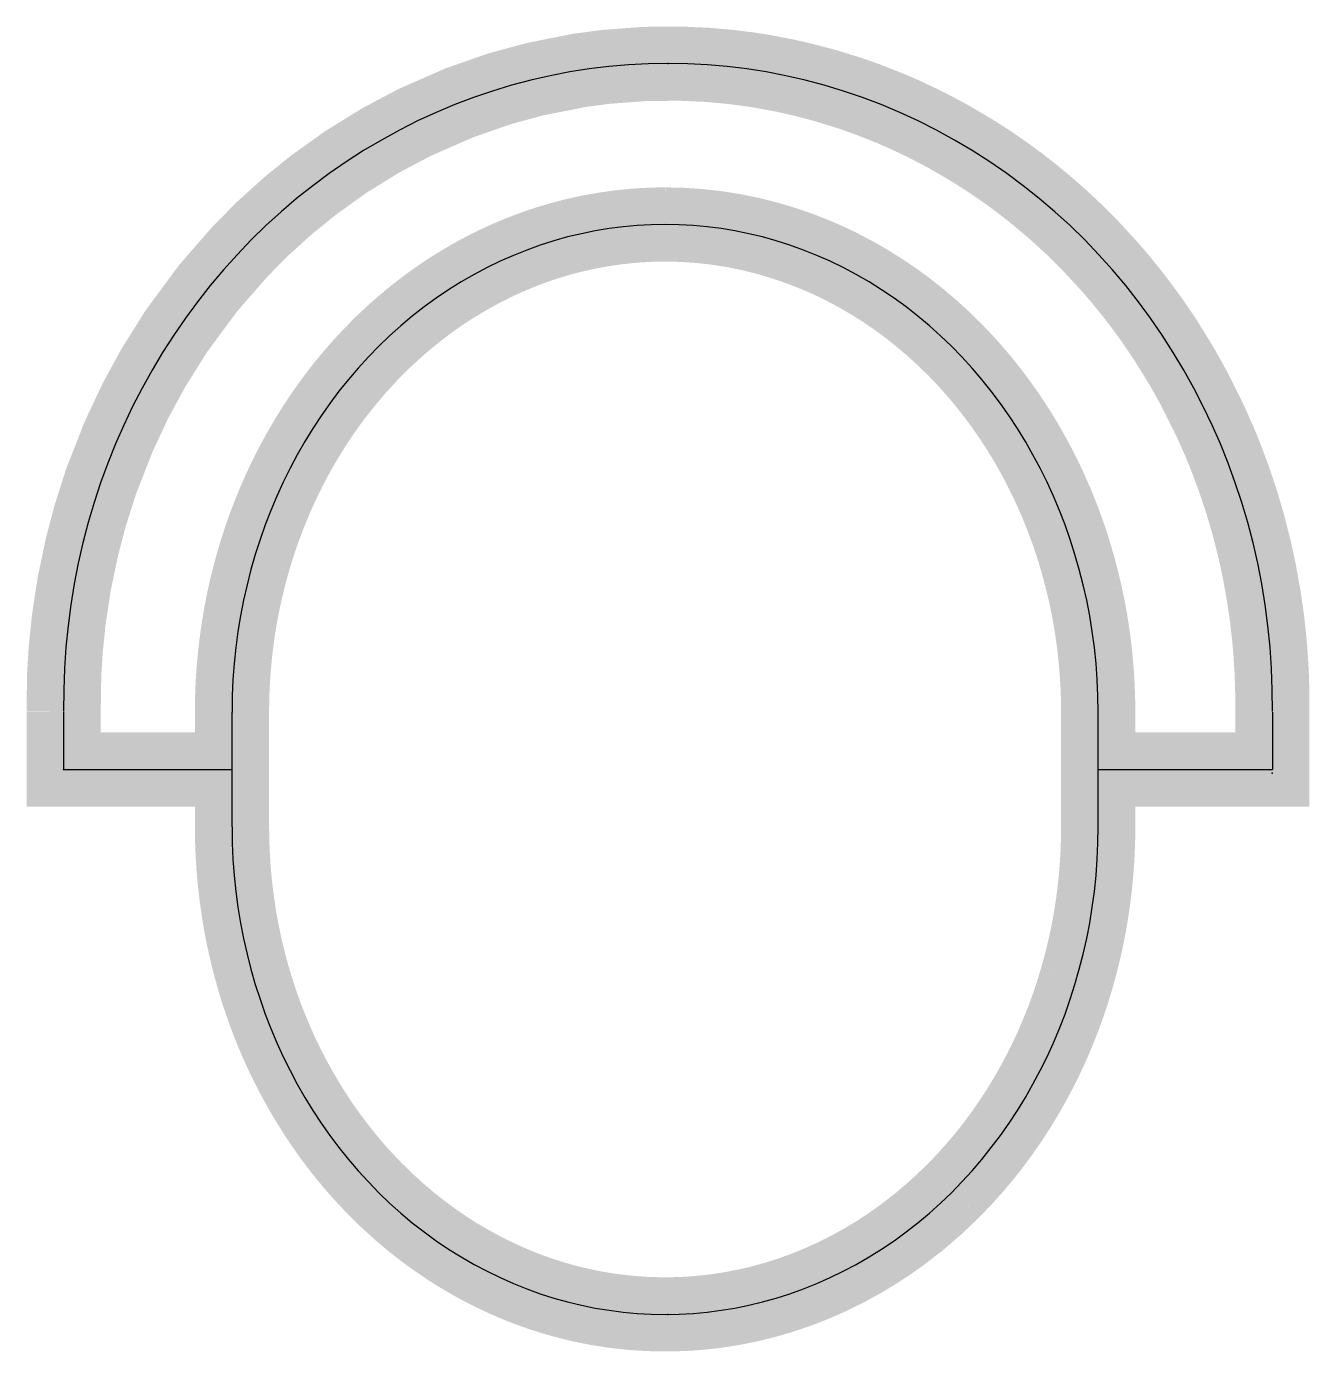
# Model space of a CAD drawing. Extents: x -173 to 173, y -179 to 179.
import ezdxf
from ezdxf.enums import TextEntityAlignment as Align

# ---------------------------------------------------------------- set-up
doc = ezdxf.new("R2010")
doc.units = 0
doc.header["$LTSCALE"] = 1000
doc.header["$MEASUREMENT"] = 0
doc.layers.add('EQUIP-安防', color=3, linetype='Continuous')
doc.styles.add('_TEL_DIM', font='SIMPLEX', dxfattribs={"width": 0.8, "height": 3.5, "bigfont": 'HZTXT'})

# ---------------------------------------------------------------- blocks, each defined once
blk = doc.blocks.new('$equip$00002496')
at = {"layer": 'EQUIP-安防', "color": 3}
for p, q in [((-0.32576, -0.01246), (-0.32576, -0.04339)), ((-0.23499, -0.07433), (-0.23499, -0.01246)), ((0.2319, -0.07433), (0.2319, -0.01246)), ((0.32576, -0.01246), (0.32576, -0.04339)), ((-0.32576, -0.04339), (-0.23499, -0.04339)), ((0.2319, -0.04339), (0.32576, -0.04343))]:
    blk.add_line(p, q, dxfattribs=at)
at = {"layer": 'EQUIP-安防', "color": 3, "const_width": 0.04}
for points in [[(-0.32576, -0.0121), (-0.32545, 0.00786), (-0.32464, 0.02099), (-0.32304, 0.03683), (-0.32008, 0.05641), (-0.31588, 0.07655), (-0.31142, 0.09346), (-0.30532, 0.11251), (-0.2961, 0.13604), (-0.28705, 0.15532), (-0.2776, 0.17273), (-0.26501, 0.19283), (-0.24807, 0.21581), (-0.23072, 0.23575), (-0.21834, 0.24823), (-0.20486, 0.26044), (-0.19118, 0.27153), (-0.1736, 0.28412), (-0.1548, 0.29575), (-0.13665, 0.30536), (-0.11255, 0.31594), (-0.09099, 0.32346), (-0.07186, 0.32869), (-0.04765, 0.33348), (-0.03344, 0.33536), (-0.01254, 0.33693), (0.00628, 0.33712), (0.02112, 0.33646), (0.03365, 0.33534), (0.04428, 0.33399), (0.05145, 0.33286), (0.06296, 0.33068), (0.07296, 0.32842), (0.08477, 0.3253), (0.09841, 0.32107), (0.10739, 0.3179), (0.11892, 0.31338), (0.12736, 0.30973), (0.13851, 0.30445), (0.15, 0.29844), (0.16386, 0.29036), (0.17338, 0.28426), (0.18254, 0.27794), (0.18972, 0.27265), (0.19619, 0.2676), (0.20328, 0.26177), (0.21081, 0.25521), (0.2178, 0.24875), (0.22815, 0.23845), (0.23842, 0.22728), (0.24343, 0.22145), (0.24968, 0.21379), (0.25474, 0.20723), (0.2612, 0.19836), (0.26803, 0.18828), (0.27701, 0.17375), (0.2838, 0.16158), (0.29187, 0.14543), (0.29698, 0.134), (0.30027, 0.126), (0.30469, 0.11427), (0.30928, 0.10058), (0.31294, 0.08808), (0.31614, 0.07548), (0.31866, 0.06388), (0.32116, 0.05004), (0.32288, 0.0381), (0.32406, 0.02762), (0.32486, 0.01811), (0.32541, 0.00859), (0.32571, -0.00049), (0.32578, -0.00785), (0.32576, -0.01597)], [(-0.32576, -0.01199), (-0.32576, -0.04339), (-0.26557, -0.04339)], [(0.2319, -0.04343), (0.32576, -0.04343), (0.32577, -0.01255)]]:
    blk.add_lwpolyline(points, dxfattribs=at)
blk.add_lwpolyline([(-0.23499, -0.04339), (-0.23499, -0.07433, 0.018296), (-0.2342, -0.09596, 0.020571), (-0.23143, -0.12003, 0.016157), (-0.22792, -0.13854, 0.016938), (-0.223, -0.15749, 0.013296), (-0.21833, -0.17186, 0.017744), (-0.21098, -0.19044, 0.018102), (-0.20238, -0.20832, 0.023336), (-0.18967, -0.22997, 0.020442), (-0.17742, -0.24717, 0.019898), (-0.1644, -0.26266, 0.029375), (-0.14391, -0.28265, 0.020467), (-0.12888, -0.29464, 0.019947), (-0.11363, -0.3049, 0.02634), (-0.09301, -0.31617, 0.022765), (-0.07478, -0.32392, 0.022064), (-0.05684, -0.32971, 0.017561), (-0.04246, -0.33312, 0.018849), (-0.02688, -0.33563, 0.026674), (-0.00481, -0.33716, 0.024065), (0.01513, -0.33652, 0.017492), (0.02959, -0.33484, 0.02218), (0.04784, -0.33124, 0.016706), (0.06151, -0.32742, 0.021772), (0.07907, -0.32102, 0.033748), (0.10572, -0.3078, 0.027307), (0.12667, -0.29399, 0.037487), (0.15355, -0.27079, 0.023669), (0.16971, -0.25296, 0.024636), (0.18461, -0.23295, 0.022056), (0.19708, -0.21243, 0.019355), (0.20634, -0.19392, 0.016885), (0.21373, -0.17601, 0.019662), (0.22056, -0.15524, 0.017314), (0.22554, -0.13529, 0.017657), (0.22902, -0.11549, 0.016334), (0.23112, -0.0958, 0.018628), (0.2319, -0.07433, -0.000473), (0.2319, -0.05279, 0.000473), (0.2319, -0.03245, -0.000473), (0.2319, -0.01245, 0.019349), (0.23106, 0.00986, 0.017701), (0.22867, 0.03113, 0.017609), (0.22504, 0.05081, 0.019734), (0.2191, 0.07338, 0.015457), (0.21364, 0.08944, 0.016381), (0.20644, 0.10692, 0.018896), (0.19747, 0.12493, 0.014609), (0.1893, 0.13892, 0.018347), (0.1788, 0.15444, 0.018027), (0.16709, 0.1693, 0.019185), (0.15452, 0.18303, 0.02609), (0.13552, 0.20032, 0.027268), (0.1155, 0.21498, 0.02826), (0.09302, 0.22786, 0.01768), (0.07948, 0.23406, 0.029838), (0.05467, 0.24266, 0.036888), (0.02498, 0.2487, 0.031327), (-0.00154, 0.2504, 0.021523), (-0.01877, 0.24968, 0.027816), (-0.04232, 0.24636, 0.027819), (-0.0645, 0.24066, 0.017928), (-0.07963, 0.23526, 0.026287), (-0.09992, 0.22592, 0.021193), (-0.11706, 0.21596, 0.017157), (-0.12948, 0.20741, 0.024162), (-0.1477, 0.1925, 0.028789), (-0.16704, 0.17292, 0.018477), (-0.17946, 0.15772, 0.021383), (-0.19166, 0.14009, 0.017608), (-0.20163, 0.12295, 0.01682), (-0.20937, 0.10726, 0.019066), (-0.21777, 0.08663, 0.016635), (-0.22335, 0.06949, 0.011999), (-0.22713, 0.05519, 0.019213), (-0.23129, 0.03417, 0.012912), (-0.2334, 0.01813, 0.016735), (-0.23475, -0.00058, 0.009175), (-0.23499, -0.01246, 0.000862), (-0.23499, -0.04339), (-0.29614, -0.04339, 56.791434)], format="xyb", dxfattribs=at)
at = {"layer": 'EQUIP-安防', "color": 3}
for centre, major_axis, ratio, start_param, end_param in [((0, -0.00785), (0, 0.34504), 0.944189, 4.700094, 7.866276), ((-0.00154, -0.01246), (0, 0.26285), 0.88811, 4.712389, 7.853982), ((-0.00154, -0.07433), (0, -0.26285), 0.88811, 4.712389, 7.853982)]:
    blk.add_ellipse(centre, major_axis=major_axis, ratio=ratio, start_param=start_param, end_param=end_param, dxfattribs=at)
for p in [(0, 0.33719), (-0.32576, -0.04339), (0.32567, -0.04537), (0, -0.33718)]:
    blk.add_point(p, dxfattribs=at)
at = {"layer": 'EQUIP-安防', "color": 3, "style": '_TEL_DIM', "flags": 1}
blk.add_attdef('A', text='', height=0.00002, dxfattribs=at).set_placement((0, 0), align=Align.MIDDLE_CENTER)

msp = doc.modelspace()

# ---------------------------------------------------------------- block references
at = {"layer": 'EQUIP-安防', "color": 3, "xscale": 500, "yscale": 500, "zscale": 500}
msp.add_blockref('$equip$00002496', (0, 0), dxfattribs=at)

doc.saveas('drawing.dxf')
